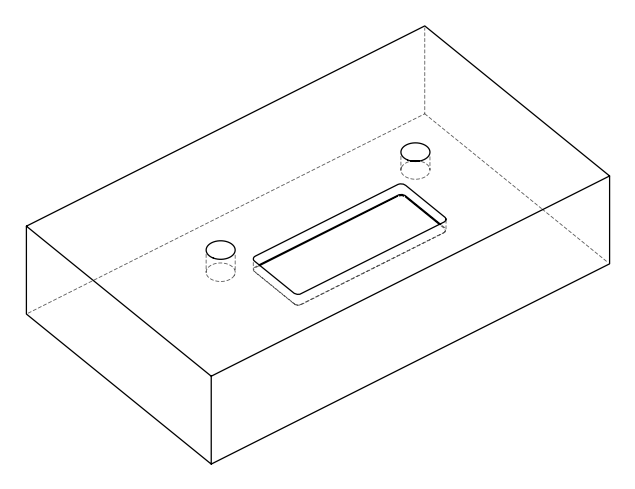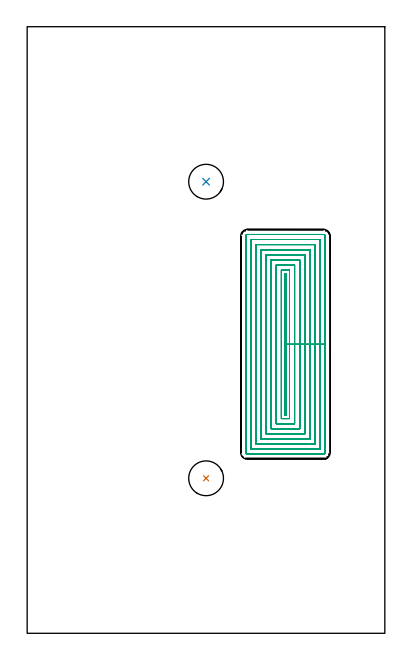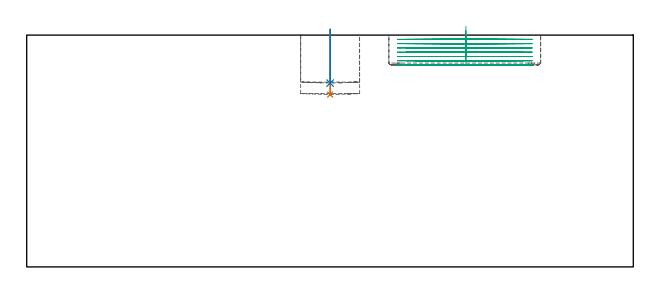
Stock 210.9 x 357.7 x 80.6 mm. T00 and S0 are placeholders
(PLAN: 3 operations, 1 tool changes, 33.5 min)
(1 INDEXABLE_INSERT_DRILL_BLIND_HOLE_FROM_SOLID | STEP1POCKET | NXT0302_012 | 0.09 min | 6744 mm3)
(2 INDEXABLE_INSERT_DRILL_BLIND_HOLE_FROM_SOLID_1 | STEP1POCKET_1 | NXT0302_012 | 0.08 min | 5427 mm3)
(3 MILL_RECTANGULAR_POCKET | POCKET_RECTANGULAR_STRAIGHT | NXT0201_002 | Follow Part, ap 1.5, ae 75% | 33.29 min | 74226 mm3)
(TOOL NXT0302_012 | Index. Insert Drill 20.5mm [880-D2050L25-03] | D20.5 PA176 FL62 Z2)
(TOOL NXT0201_002 | ENDMILL 6mm [R216.24-06050CBC13P 1620] | D6 R1 FL13 Z4)
(OP 1 INDEXABLE_INSERT_DRILL_BLIND_HOLE_FROM_SOLID)
G17 G21 G94 G90
T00 M6
G54
G17 G0 G90 X105.5 Y91.4 S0 M3
G43 Z90.6 H1
G94 G81 G98 Z59.9 F250. R82.6
G80
M5
M2
(OP 2 INDEXABLE_INSERT_DRILL_BLIND_HOLE_FROM_SOLID_1)
G17 G21 G94 G90
T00 M6
G54
G17 G0 G90 X105.5 Y266.3 S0 M3
G43 Z90.6 H1
G94 G81 G98 Z63.9 F250. R82.6
G80
M5
M2
(OP 3 MILL_RECTANGULAR_POCKET)
G17 G21 G94 G90
T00 M6
G54
G17 G0 G90 X152.7 Y153.659 S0 M3
G43 Z90.6 H1
Z83.6
G94 G1 Y170.4 Z79.114 F250.
Y212.2 F500.
X151.9
Y128.6
X152.7
Y170.4
X154.7
Y214.2
X149.9
Y126.6
X154.7
Y170.4
X157.7
Y217.2
X146.9
Y123.6
X157.7
Y170.4
X160.7
Y220.2
X143.9
Y120.6
X160.7
Y170.4
X163.7
Y223.2
X140.9
Y117.6
X163.7
Y170.4
X166.7
Y226.2
X137.9
Y114.6
X166.7
Y170.4
X169.7
Y229.2
X134.9
Y111.6
X169.7
Y170.4
X172.7
Y232.2
X131.9
Y108.6
X172.7
Y170.4
X175.7
Y234.3
G3 X174.8 Y235.2 R0.9
G1 X129.8
G3 X128.9 Y234.3 R0.9
G1 Y106.5
G3 X129.8 Y105.6 R0.9
G1 X174.8
G3 X175.7 Y106.5 R0.9
G1 Y170.4
Y171.4
G0 X152.7 Y153.659 Z82.114
G1 Y170.4 Z77.628 F250.
Y212.2 F500.
X151.9
Y128.6
X152.7
Y170.4
X154.7
Y214.2
X149.9
Y126.6
X154.7
Y170.4
X157.7
Y217.2
X146.9
Y123.6
X157.7
Y170.4
X160.7
Y220.2
X143.9
Y120.6
X160.7
Y170.4
X163.7
Y223.2
X140.9
Y117.6
X163.7
Y170.4
X166.7
Y226.2
X137.9
Y114.6
X166.7
Y170.4
X169.7
Y229.2
X134.9
Y111.6
X169.7
Y170.4
X172.7
Y232.2
X131.9
Y108.6
X172.7
Y170.4
X175.7
Y234.3
G3 X174.8 Y235.2 R0.9
G1 X129.8
G3 X128.9 Y234.3 R0.9
G1 Y106.5
G3 X129.8 Y105.6 R0.9
G1 X174.8
G3 X175.7 Y106.5 R0.9
G1 Y170.4
Y171.4
G0 X152.7 Y153.659 Z80.628
G1 Y170.4 Z76.143 F250.
Y212.2 F500.
X151.9
Y128.6
X152.7
Y170.4
X154.7
Y214.2
X149.9
Y126.6
X154.7
Y170.4
X157.7
Y217.2
X146.9
Y123.6
X157.7
Y170.4
X160.7
Y220.2
X143.9
Y120.6
X160.7
Y170.4
X163.7
Y223.2
X140.9
Y117.6
X163.7
Y170.4
X166.7
Y226.2
X137.9
Y114.6
X166.7
Y170.4
X169.7
Y229.2
X134.9
Y111.6
X169.7
Y170.4
X172.7
Y232.2
X131.9
Y108.6
X172.7
Y170.4
X175.7
Y234.3
G3 X174.8 Y235.2 R0.9
G1 X129.8
G3 X128.9 Y234.3 R0.9
G1 Y106.5
G3 X129.8 Y105.6 R0.9
G1 X174.8
G3 X175.7 Y106.5 R0.9
G1 Y170.4
Y171.4
G0 X152.7 Y153.659 Z79.143
G1 Y170.4 Z74.657 F250.
Y212.2 F500.
X151.9
Y128.6
X152.7
Y170.4
X154.7
Y214.2
X149.9
Y126.6
X154.7
Y170.4
X157.7
Y217.2
X146.9
Y123.6
X157.7
Y170.4
X160.7
Y220.2
X143.9
Y120.6
X160.7
Y170.4
X163.7
Y223.2
X140.9
Y117.6
X163.7
Y170.4
X166.7
Y226.2
X137.9
Y114.6
X166.7
Y170.4
X169.7
Y229.2
X134.9
Y111.6
X169.7
Y170.4
X172.7
Y232.2
X131.9
Y108.6
X172.7
Y170.4
X175.7
Y234.3
G3 X174.8 Y235.2 R0.9
G1 X129.8
G3 X128.9 Y234.3 R0.9
G1 Y106.5
G3 X129.8 Y105.6 R0.9
G1 X174.8
G3 X175.7 Y106.5 R0.9
G1 Y170.4
Y171.4
G0 X152.7 Y153.659 Z77.657
G1 Y170.4 Z73.171 F250.
Y212.2 F500.
X151.9
Y128.6
X152.7
Y170.4
X154.7
Y214.2
X149.9
Y126.6
X154.7
Y170.4
X157.7
Y217.2
X146.9
Y123.6
X157.7
Y170.4
X160.7
Y220.2
X143.9
Y120.6
X160.7
Y170.4
X163.7
Y223.2
X140.9
Y117.6
X163.7
Y170.4
X166.7
Y226.2
X137.9
Y114.6
X166.7
Y170.4
X169.7
Y229.2
X134.9
Y111.6
X169.7
Y170.4
X172.7
Y232.2
X131.9
Y108.6
X172.7
Y170.4
X175.7
Y234.3
G3 X174.8 Y235.2 R0.9
G1 X129.8
G3 X128.9 Y234.3 R0.9
G1 Y106.5
G3 X129.8 Y105.6 R0.9
G1 X174.8
G3 X175.7 Y106.5 R0.9
G1 Y170.4
Y171.4
G0 X152.7 Y153.659 Z76.171
G1 Y170.4 Z71.686 F250.
Y212.2 F500.
X151.9
Y128.6
X152.7
Y170.4
X154.7
Y214.2
X149.9
Y126.6
X154.7
Y170.4
X157.7
Y217.2
X146.9
Y123.6
X157.7
Y170.4
X160.7
Y220.2
X143.9
Y120.6
X160.7
Y170.4
X163.7
Y223.2
X140.9
Y117.6
X163.7
Y170.4
X166.7
Y226.2
X137.9
Y114.6
X166.7
Y170.4
X169.7
Y229.2
X134.9
Y111.6
X169.7
Y170.4
X172.7
Y232.2
X131.9
Y108.6
X172.7
Y170.4
X175.7
Y234.3
G3 X174.8 Y235.2 R0.9
G1 X129.8
G3 X128.9 Y234.3 R0.9
G1 Y106.5
G3 X129.8 Y105.6 R0.9
G1 X174.8
G3 X175.7 Y106.5 R0.9
G1 Y170.4
Y171.4
G0 X152.7 Y153.659 Z74.686
G1 Y170.4 Z70.2 F250.
Y212.2 F500.
X151.9
Y128.6
X152.7
Y170.4
X154.7
Y214.2
X149.9
Y126.6
X154.7
Y170.4
X157.7
Y217.2
X146.9
Y123.6
X157.7
Y170.4
X160.7
Y220.2
X143.9
Y120.6
X160.7
Y170.4
X163.7
Y223.2
X140.9
Y117.6
X163.7
Y170.4
X166.7
Y226.2
X137.9
Y114.6
X166.7
Y170.4
X169.7
Y229.2
X134.9
Y111.6
X169.7
Y170.4
X172.7
Y232.2
X131.9
Y108.6
X172.7
Y170.4
X175.7
Y234.3
G3 X174.8 Y235.2 R0.9
G1 X129.8
G3 X128.9 Y234.3 R0.9
G1 Y106.5
G3 X129.8 Y105.6 R0.9
G1 X174.8
G3 X175.7 Y106.5 R0.9
G1 Y170.4
Y171.4
G0 Z90.6
M5
M2
